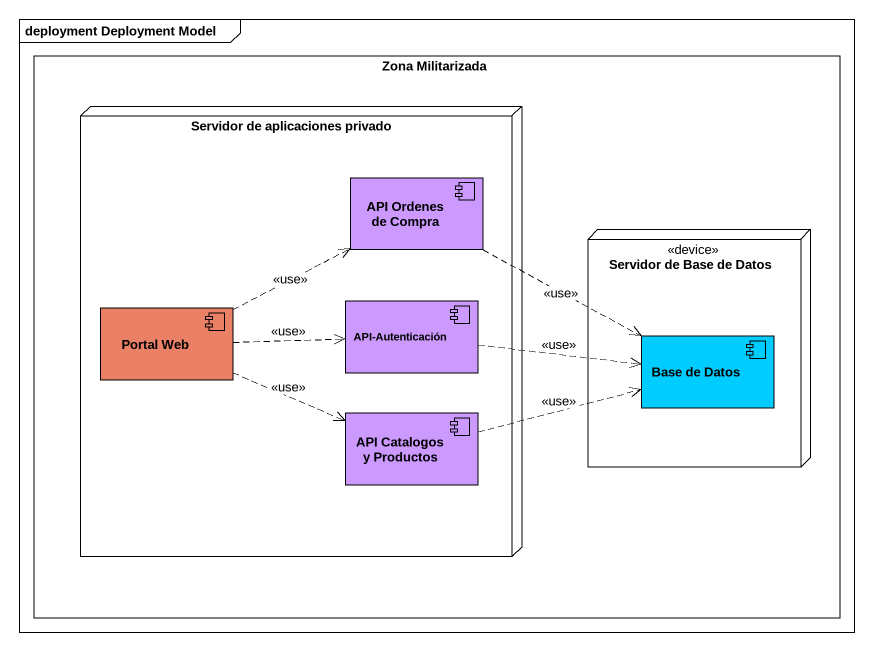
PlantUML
@startuml
mainframe deployment Deployment Model
rectangle "Zona Militarizada" as Zona_Militarizada {
  node "Servidor de aplicaciones privado" as Servidor_de_aplicaciones #FFFFFF {
    component "API Ordenes de Compra" as API_Ordenes_de_Compra #CC99FF
    component "Portal Web" as Portal_Web #EA8066
    component "API-Autenticación" as API_Autenticación #CC99FF
    component "API Catalogos y Productos" as API_Catalogos_y_Productos #CC99FF
  }
  node "Servidor de Base de Datos" as Servidor_de_Base_de_Datos <<device>> #FFFFFF {
    component "Base de Datos" as Base_de_Datos #00CCFF
  }
}
API_Ordenes_de_Compra .right.> Base_de_Datos : <<use>>
Portal_Web .right.> API_Ordenes_de_Compra : <<use>>
Portal_Web .right.> API_Autenticación : <<use>>
Portal_Web .right.> API_Catalogos_y_Productos : <<use>>
API_Autenticación .right.> Base_de_Datos : <<use>>
API_Catalogos_y_Productos .right.> Base_de_Datos : <<use>>
@enduml
